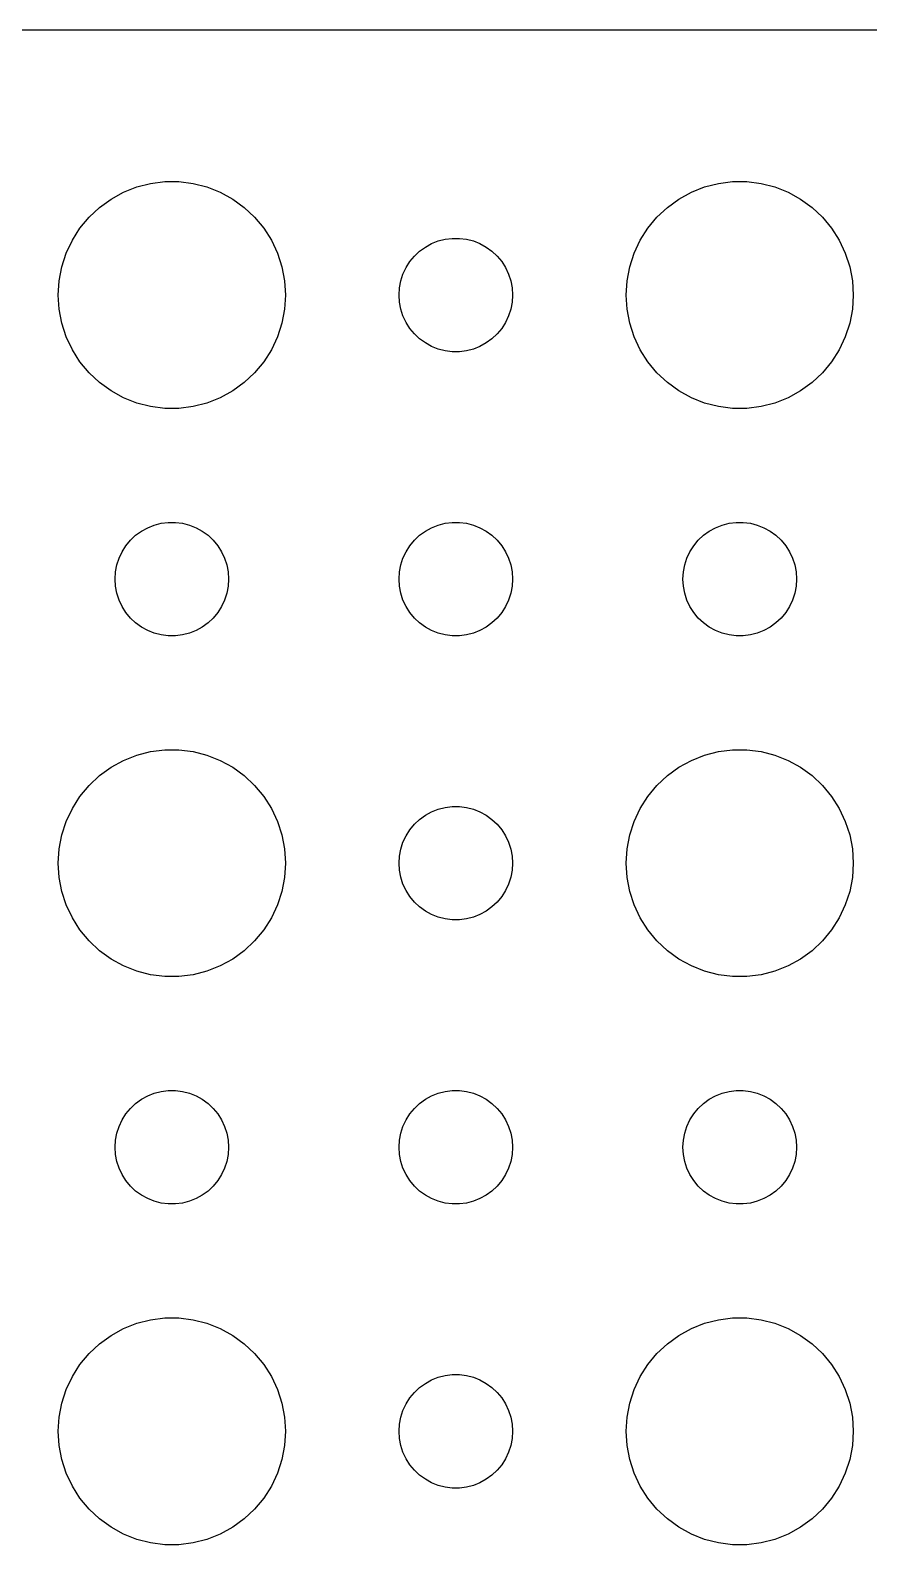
# Model space of a CAD drawing. Header units: metres. Extents: x -37 to 37, y 383 to 793.
# Drawn here: x -3.74 to 18.41, y 585.01 to 624.99 of the extents above; entities that cross this region are included whole.
import ezdxf

# ---------------------------------------------------------------- set-up
doc = ezdxf.new("R2010")
doc.units = ezdxf.units.M

msp = doc.modelspace()

# ---------------------------------------------------------------- linework, layer by layer
for p, q in [((32.3139, 624.99), (-32.3139, 624.99)), ((-0.56213, 620.947), (-0.18837, 620.994)), ((-0.18837, 620.994), (0.18837, 620.994)), ((0.18837, 620.994), (0.56213, 620.947)), ((14.4379, 620.947), (14.8116, 620.994)), ((14.8116, 620.994), (15.1884, 620.994)), ((15.1884, 620.994), (15.5621, 620.947)), ((-1.60747, 620.533), (-1.27733, 620.714)), ((-1.27733, 620.714), (-0.92705, 620.853)), ((-0.92705, 620.853), (-0.56213, 620.947)), ((0.56213, 620.947), (0.92705, 620.853)), ((0.92705, 620.853), (1.27733, 620.714)), ((1.27733, 620.714), (1.60747, 620.533)), ((13.3925, 620.533), (13.7227, 620.714)), ((13.7227, 620.714), (14.0729, 620.853)), ((14.0729, 620.853), (14.4379, 620.947)), ((15.5621, 620.947), (15.927, 620.853)), ((15.927, 620.853), (16.2773, 620.714)), ((16.2773, 620.714), (16.6075, 620.533)), ((-2.1869, 620.054), (-1.91226, 620.312)), ((-1.91226, 620.312), (-1.60747, 620.533)), ((1.60747, 620.533), (1.91226, 620.312)), ((1.91226, 620.312), (2.1869, 620.054)), ((12.8131, 620.054), (13.0877, 620.312)), ((13.0877, 620.312), (13.3925, 620.533)), ((16.6075, 620.533), (16.9123, 620.312)), ((16.9123, 620.312), (17.1869, 620.054)), ((-2.62891, 619.445), (-2.42705, 619.763)), ((-2.42705, 619.763), (-2.1869, 620.054)), ((2.1869, 620.054), (2.42705, 619.763)), ((2.42705, 619.763), (2.62891, 619.445)), ((12.3711, 619.445), (12.5729, 619.763)), ((12.5729, 619.763), (12.8131, 620.054)), ((17.1869, 620.054), (17.427, 619.763)), ((17.427, 619.763), (17.6289, 619.445)), ((-2.78932, 619.104), (-2.62891, 619.445)), ((2.62891, 619.445), (2.78932, 619.104)), ((6.69626, 619.266), (6.86133, 619.357)), ((6.86133, 619.357), (7.03647, 619.427)), ((7.03647, 619.427), (7.21892, 619.473)), ((7.21892, 619.473), (7.40581, 619.497)), ((7.40581, 619.497), (7.59418, 619.497)), ((7.59418, 619.497), (7.78107, 619.473)), ((7.78107, 619.473), (7.96352, 619.427)), ((7.96352, 619.427), (8.13866, 619.357)), ((8.13866, 619.357), (8.30373, 619.266)), ((12.2107, 619.104), (12.3711, 619.445)), ((17.6289, 619.445), (17.7893, 619.104)), ((-2.90575, 618.746), (-2.78932, 619.104)), ((2.78932, 619.104), (2.90575, 618.746)), ((6.28647, 618.882), (6.40654, 619.027)), ((6.40654, 619.027), (6.54385, 619.156)), ((6.54385, 619.156), (6.69626, 619.266)), ((8.30373, 619.266), (8.45613, 619.156)), ((8.45613, 619.156), (8.59344, 619.027)), ((8.59344, 619.027), (8.71352, 618.882)), ((12.0942, 618.746), (12.2107, 619.104)), ((17.7893, 619.104), (17.9057, 618.746)), ((-2.97633, 618.376), (-2.90575, 618.746)), ((2.90575, 618.746), (2.97633, 618.376)), ((6.10533, 618.552), (6.18553, 618.723)), ((6.18553, 618.723), (6.28647, 618.882)), ((8.71352, 618.882), (8.81445, 618.723)), ((8.81445, 618.723), (8.89465, 618.552)), ((12.0237, 618.376), (12.0942, 618.746)), ((17.9057, 618.746), (17.9763, 618.376)), ((-3, 618), (-2.97633, 618.376)), ((2.97633, 618.376), (3, 618)), ((6, 618), (6.01183, 618.188)), ((6.01183, 618.188), (6.04712, 618.373)), ((6.04712, 618.373), (6.10533, 618.552)), ((8.89465, 618.552), (8.95287, 618.373)), ((8.95287, 618.373), (8.98816, 618.188)), ((8.98816, 618.188), (9, 618)), ((12, 618), (12.0237, 618.376)), ((17.9763, 618.376), (18, 618)), ((-2.97633, 617.624), (-3, 618)), ((3, 618), (2.97633, 617.624)), ((6.01183, 617.812), (6, 618)), ((6.04712, 617.627), (6.01183, 617.812)), ((8.98816, 617.812), (8.95287, 617.627)), ((9, 618), (8.98816, 617.812)), ((12.0237, 617.624), (12, 618)), ((18, 618), (17.9763, 617.624)), ((-2.90575, 617.254), (-2.97633, 617.624)), ((2.97633, 617.624), (2.90575, 617.254)), ((6.10533, 617.448), (6.04712, 617.627)), ((6.18553, 617.277), (6.10533, 617.448)), ((8.89465, 617.448), (8.81445, 617.277)), ((8.95287, 617.627), (8.89465, 617.448)), ((12.0942, 617.254), (12.0237, 617.624)), ((17.9763, 617.624), (17.9057, 617.254)), ((-2.78932, 616.896), (-2.90575, 617.254)), ((2.90575, 617.254), (2.78932, 616.896)), ((6.28647, 617.118), (6.18553, 617.277)), ((6.40654, 616.973), (6.28647, 617.118)), ((6.54385, 616.844), (6.40654, 616.973)), ((8.59344, 616.973), (8.45613, 616.844)), ((8.71352, 617.118), (8.59344, 616.973)), ((8.81445, 617.277), (8.71352, 617.118)), ((12.2107, 616.896), (12.0942, 617.254)), ((17.9057, 617.254), (17.7893, 616.896)), ((-2.62891, 616.555), (-2.78932, 616.896)), ((-2.42705, 616.237), (-2.62891, 616.555)), ((2.62891, 616.555), (2.42705, 616.237)), ((2.78932, 616.896), (2.62891, 616.555)), ((6.69626, 616.734), (6.54385, 616.844)), ((6.86133, 616.643), (6.69626, 616.734)), ((7.03647, 616.573), (6.86133, 616.643)), ((7.21892, 616.527), (7.03647, 616.573)), ((7.96352, 616.573), (7.78107, 616.527)), ((8.13866, 616.643), (7.96352, 616.573)), ((8.30373, 616.734), (8.13866, 616.643)), ((8.45613, 616.844), (8.30373, 616.734)), ((12.3711, 616.555), (12.2107, 616.896)), ((12.5729, 616.237), (12.3711, 616.555)), ((17.6289, 616.555), (17.427, 616.237)), ((17.7893, 616.896), (17.6289, 616.555)), ((-2.1869, 615.946), (-2.42705, 616.237)), ((2.42705, 616.237), (2.1869, 615.946)), ((7.40581, 616.503), (7.21892, 616.527)), ((7.59418, 616.503), (7.40581, 616.503)), ((7.78107, 616.527), (7.59418, 616.503)), ((12.8131, 615.946), (12.5729, 616.237)), ((17.427, 616.237), (17.1869, 615.946)), ((-1.91226, 615.688), (-2.1869, 615.946)), ((2.1869, 615.946), (1.91226, 615.688)), ((13.0877, 615.688), (12.8131, 615.946)), ((17.1869, 615.946), (16.9123, 615.688)), ((-1.60747, 615.467), (-1.91226, 615.688)), ((-1.27733, 615.286), (-1.60747, 615.467)), ((1.60747, 615.467), (1.27733, 615.286)), ((1.91226, 615.688), (1.60747, 615.467)), ((13.3925, 615.467), (13.0877, 615.688)), ((13.7227, 615.286), (13.3925, 615.467)), ((16.6075, 615.467), (16.2773, 615.286)), ((16.9123, 615.688), (16.6075, 615.467)), ((-0.92705, 615.147), (-1.27733, 615.286)), ((-0.56213, 615.053), (-0.92705, 615.147)), ((-0.18837, 615.006), (-0.56213, 615.053)), ((0.18837, 615.006), (-0.18837, 615.006)), ((0.56213, 615.053), (0.18837, 615.006)), ((0.92705, 615.147), (0.56213, 615.053)), ((1.27733, 615.286), (0.92705, 615.147)), ((14.0729, 615.147), (13.7227, 615.286)), ((14.4379, 615.053), (14.0729, 615.147)), ((14.8116, 615.006), (14.4379, 615.053)), ((15.1884, 615.006), (14.8116, 615.006)), ((15.5621, 615.053), (15.1884, 615.006)), ((15.927, 615.147), (15.5621, 615.053)), ((16.2773, 615.286), (15.927, 615.147)), ((-0.95613, 611.656), (-0.80373, 611.766)), ((-0.80373, 611.766), (-0.63866, 611.857)), ((-0.63866, 611.857), (-0.46352, 611.927)), ((-0.46352, 611.927), (-0.28107, 611.973)), ((-0.28107, 611.973), (-0.09418, 611.997)), ((-0.09418, 611.997), (0.09418, 611.997)), ((0.09418, 611.997), (0.28107, 611.973)), ((0.28107, 611.973), (0.46352, 611.927)), ((0.46352, 611.927), (0.63866, 611.857)), ((0.63866, 611.857), (0.80373, 611.766)), ((0.80373, 611.766), (0.95613, 611.656)), ((6.54385, 611.656), (6.69626, 611.766)), ((6.69626, 611.766), (6.86133, 611.857)), ((6.86133, 611.857), (7.03647, 611.927)), ((7.03647, 611.927), (7.21892, 611.973)), ((7.21892, 611.973), (7.40581, 611.997)), ((7.40581, 611.997), (7.59418, 611.997)), ((7.59418, 611.997), (7.78107, 611.973)), ((7.78107, 611.973), (7.96352, 611.927)), ((7.96352, 611.927), (8.13866, 611.857)), ((8.13866, 611.857), (8.30373, 611.766)), ((8.30373, 611.766), (8.45613, 611.656)), ((14.0439, 611.656), (14.1963, 611.766)), ((14.1963, 611.766), (14.3613, 611.857)), ((14.3613, 611.857), (14.5365, 611.927)), ((14.5365, 611.927), (14.7189, 611.973)), ((14.7189, 611.973), (14.9058, 611.997)), ((14.9058, 611.997), (15.0942, 611.997)), ((15.0942, 611.997), (15.2811, 611.973)), ((15.2811, 611.973), (15.4635, 611.927)), ((15.4635, 611.927), (15.6387, 611.857)), ((15.6387, 611.857), (15.8037, 611.766)), ((15.8037, 611.766), (15.9561, 611.656)), ((-1.31445, 611.223), (-1.21352, 611.382)), ((-1.21352, 611.382), (-1.09344, 611.527)), ((-1.09344, 611.527), (-0.95613, 611.656)), ((0.95613, 611.656), (1.09344, 611.527)), ((1.09344, 611.527), (1.21352, 611.382)), ((1.21352, 611.382), (1.31445, 611.223)), ((6.18553, 611.223), (6.28647, 611.382)), ((6.28647, 611.382), (6.40654, 611.527)), ((6.40654, 611.527), (6.54385, 611.656)), ((8.45613, 611.656), (8.59344, 611.527)), ((8.59344, 611.527), (8.71352, 611.382)), ((8.71352, 611.382), (8.81445, 611.223)), ((13.6855, 611.223), (13.7865, 611.382)), ((13.7865, 611.382), (13.9065, 611.527)), ((13.9065, 611.527), (14.0439, 611.656)), ((15.9561, 611.656), (16.0934, 611.527)), ((16.0934, 611.527), (16.2135, 611.382)), ((16.2135, 611.382), (16.3145, 611.223)), ((-1.45287, 610.873), (-1.39465, 611.052)), ((-1.39465, 611.052), (-1.31445, 611.223)), ((1.31445, 611.223), (1.39465, 611.052)), ((1.39465, 611.052), (1.45287, 610.873)), ((6.04712, 610.873), (6.10533, 611.052)), ((6.10533, 611.052), (6.18553, 611.223)), ((8.81445, 611.223), (8.89465, 611.052)), ((8.89465, 611.052), (8.95287, 610.873)), ((13.5471, 610.873), (13.6053, 611.052)), ((13.6053, 611.052), (13.6855, 611.223)), ((16.3145, 611.223), (16.3947, 611.052)), ((16.3947, 611.052), (16.4529, 610.873)), ((-1.5, 610.5), (-1.48816, 610.688)), ((-1.48816, 610.688), (-1.45287, 610.873)), ((1.45287, 610.873), (1.48816, 610.688)), ((1.48816, 610.688), (1.5, 610.5)), ((6, 610.5), (6.01183, 610.688)), ((6.01183, 610.688), (6.04712, 610.873)), ((8.95287, 610.873), (8.98816, 610.688)), ((8.98816, 610.688), (9, 610.5)), ((13.5, 610.5), (13.5118, 610.688)), ((13.5118, 610.688), (13.5471, 610.873)), ((16.4529, 610.873), (16.4882, 610.688)), ((16.4882, 610.688), (16.5, 610.5)), ((-1.48816, 610.312), (-1.5, 610.5)), ((-1.45287, 610.127), (-1.48816, 610.312)), ((1.48816, 610.312), (1.45287, 610.127)), ((1.5, 610.5), (1.48816, 610.312)), ((6.01183, 610.312), (6, 610.5)), ((6.04712, 610.127), (6.01183, 610.312)), ((8.98816, 610.312), (8.95287, 610.127)), ((9, 610.5), (8.98816, 610.312)), ((13.5118, 610.312), (13.5, 610.5)), ((13.5471, 610.127), (13.5118, 610.312)), ((16.4882, 610.312), (16.4529, 610.127)), ((16.5, 610.5), (16.4882, 610.312)), ((-1.39465, 609.948), (-1.45287, 610.127)), ((-1.31445, 609.777), (-1.39465, 609.948)), ((-1.21352, 609.618), (-1.31445, 609.777)), ((1.31445, 609.777), (1.21352, 609.618)), ((1.39465, 609.948), (1.31445, 609.777)), ((1.45287, 610.127), (1.39465, 609.948)), ((6.10533, 609.948), (6.04712, 610.127)), ((6.18553, 609.777), (6.10533, 609.948)), ((6.28647, 609.618), (6.18553, 609.777)), ((8.81445, 609.777), (8.71352, 609.618)), ((8.89465, 609.948), (8.81445, 609.777)), ((8.95287, 610.127), (8.89465, 609.948)), ((13.6053, 609.948), (13.5471, 610.127)), ((13.6855, 609.777), (13.6053, 609.948)), ((13.7865, 609.618), (13.6855, 609.777)), ((16.3145, 609.777), (16.2135, 609.618)), ((16.3947, 609.948), (16.3145, 609.777)), ((16.4529, 610.127), (16.3947, 609.948)), ((-1.09344, 609.473), (-1.21352, 609.618)), ((-0.95613, 609.344), (-1.09344, 609.473)), ((1.09344, 609.473), (0.95613, 609.344)), ((1.21352, 609.618), (1.09344, 609.473)), ((6.40654, 609.473), (6.28647, 609.618)), ((6.54385, 609.344), (6.40654, 609.473)), ((8.59344, 609.473), (8.45613, 609.344)), ((8.71352, 609.618), (8.59344, 609.473)), ((13.9065, 609.473), (13.7865, 609.618)), ((14.0439, 609.344), (13.9065, 609.473)), ((16.0934, 609.473), (15.9561, 609.344)), ((16.2135, 609.618), (16.0934, 609.473)), ((-0.80373, 609.234), (-0.95613, 609.344)), ((-0.63866, 609.143), (-0.80373, 609.234)), ((-0.46352, 609.073), (-0.63866, 609.143)), ((-0.28107, 609.027), (-0.46352, 609.073)), ((-0.09418, 609.003), (-0.28107, 609.027)), ((0.09418, 609.003), (-0.09418, 609.003)), ((0.28107, 609.027), (0.09418, 609.003)), ((0.46352, 609.073), (0.28107, 609.027)), ((0.63866, 609.143), (0.46352, 609.073)), ((0.80373, 609.234), (0.63866, 609.143)), ((0.95613, 609.344), (0.80373, 609.234)), ((6.69626, 609.234), (6.54385, 609.344)), ((6.86133, 609.143), (6.69626, 609.234)), ((7.03647, 609.073), (6.86133, 609.143)), ((7.21892, 609.027), (7.03647, 609.073)), ((7.40581, 609.003), (7.21892, 609.027)), ((7.59418, 609.003), (7.40581, 609.003)), ((7.78107, 609.027), (7.59418, 609.003)), ((7.96352, 609.073), (7.78107, 609.027)), ((8.13866, 609.143), (7.96352, 609.073)), ((8.30373, 609.234), (8.13866, 609.143)), ((8.45613, 609.344), (8.30373, 609.234)), ((14.1963, 609.234), (14.0439, 609.344)), ((14.3613, 609.143), (14.1963, 609.234)), ((14.5365, 609.073), (14.3613, 609.143)), ((14.7189, 609.027), (14.5365, 609.073)), ((14.9058, 609.003), (14.7189, 609.027)), ((15.0942, 609.003), (14.9058, 609.003)), ((15.2811, 609.027), (15.0942, 609.003)), ((15.4635, 609.073), (15.2811, 609.027)), ((15.6387, 609.143), (15.4635, 609.073)), ((15.8037, 609.234), (15.6387, 609.143)), ((15.9561, 609.344), (15.8037, 609.234)), ((-1.27733, 605.714), (-0.92705, 605.853)), ((-0.92705, 605.853), (-0.56213, 605.947)), ((-0.56213, 605.947), (-0.18837, 605.994)), ((-0.18837, 605.994), (0.18837, 605.994)), ((0.18837, 605.994), (0.56213, 605.947)), ((0.56213, 605.947), (0.92705, 605.853)), ((0.92705, 605.853), (1.27733, 605.714)), ((13.7227, 605.714), (14.0729, 605.853)), ((14.0729, 605.853), (14.4379, 605.947)), ((14.4379, 605.947), (14.8116, 605.994)), ((14.8116, 605.994), (15.1884, 605.994)), ((15.1884, 605.994), (15.5621, 605.947)), ((15.5621, 605.947), (15.927, 605.853)), ((15.927, 605.853), (16.2773, 605.714)), ((-1.91226, 605.312), (-1.60747, 605.533)), ((-1.60747, 605.533), (-1.27733, 605.714)), ((1.27733, 605.714), (1.60747, 605.533)), ((1.60747, 605.533), (1.91226, 605.312)), ((13.0877, 605.312), (13.3925, 605.533)), ((13.3925, 605.533), (13.7227, 605.714)), ((16.2773, 605.714), (16.6075, 605.533)), ((16.6075, 605.533), (16.9123, 605.312)), ((-2.42705, 604.763), (-2.1869, 605.054)), ((-2.1869, 605.054), (-1.91226, 605.312)), ((1.91226, 605.312), (2.1869, 605.054)), ((2.1869, 605.054), (2.42705, 604.763)), ((12.5729, 604.763), (12.8131, 605.054)), ((12.8131, 605.054), (13.0877, 605.312)), ((16.9123, 605.312), (17.1869, 605.054)), ((17.1869, 605.054), (17.427, 604.763)), ((-2.62891, 604.445), (-2.42705, 604.763)), ((2.42705, 604.763), (2.62891, 604.445)), ((12.3711, 604.445), (12.5729, 604.763)), ((17.427, 604.763), (17.6289, 604.445)), ((-2.78932, 604.104), (-2.62891, 604.445)), ((2.62891, 604.445), (2.78932, 604.104)), ((6.54385, 604.156), (6.69626, 604.266)), ((6.69626, 604.266), (6.86133, 604.357)), ((6.86133, 604.357), (7.03647, 604.427)), ((7.03647, 604.427), (7.21892, 604.473)), ((7.21892, 604.473), (7.40581, 604.497)), ((7.40581, 604.497), (7.59418, 604.497)), ((7.59418, 604.497), (7.78107, 604.473)), ((7.78107, 604.473), (7.96352, 604.427)), ((7.96352, 604.427), (8.13866, 604.357)), ((8.13866, 604.357), (8.30373, 604.266)), ((8.30373, 604.266), (8.45613, 604.156)), ((12.2107, 604.104), (12.3711, 604.445)), ((17.6289, 604.445), (17.7893, 604.104)), ((-2.90575, 603.746), (-2.78932, 604.104)), ((2.78932, 604.104), (2.90575, 603.746)), ((6.18553, 603.723), (6.28647, 603.882)), ((6.28647, 603.882), (6.40654, 604.027)), ((6.40654, 604.027), (6.54385, 604.156)), ((8.45613, 604.156), (8.59344, 604.027)), ((8.59344, 604.027), (8.71352, 603.882)), ((8.71352, 603.882), (8.81445, 603.723)), ((12.0942, 603.746), (12.2107, 604.104)), ((17.7893, 604.104), (17.9057, 603.746)), ((-3, 603), (-2.97633, 603.376)), ((-2.97633, 603.376), (-2.90575, 603.746)), ((2.90575, 603.746), (2.97633, 603.376)), ((2.97633, 603.376), (3, 603)), ((6.01183, 603.188), (6.04712, 603.373)), ((6.04712, 603.373), (6.10533, 603.552)), ((6.10533, 603.552), (6.18553, 603.723)), ((8.81445, 603.723), (8.89465, 603.552)), ((8.89465, 603.552), (8.95287, 603.373)), ((8.95287, 603.373), (8.98816, 603.188)), ((12, 603), (12.0237, 603.376)), ((12.0237, 603.376), (12.0942, 603.746)), ((17.9057, 603.746), (17.9763, 603.376)), ((17.9763, 603.376), (18, 603)), ((-2.97633, 602.624), (-3, 603)), ((3, 603), (2.97633, 602.624)), ((6, 603), (6.01183, 603.188)), ((6.01183, 602.812), (6, 603)), ((8.98816, 603.188), (9, 603)), ((9, 603), (8.98816, 602.812)), ((12.0237, 602.624), (12, 603)), ((18, 603), (17.9763, 602.624)), ((-2.90575, 602.254), (-2.97633, 602.624)), ((2.97633, 602.624), (2.90575, 602.254)), ((6.04712, 602.627), (6.01183, 602.812)), ((6.10533, 602.448), (6.04712, 602.627)), ((8.95287, 602.627), (8.89465, 602.448)), ((8.98816, 602.812), (8.95287, 602.627)), ((12.0942, 602.254), (12.0237, 602.624)), ((17.9763, 602.624), (17.9057, 602.254)), ((-2.78932, 601.896), (-2.90575, 602.254)), ((2.90575, 602.254), (2.78932, 601.896)), ((6.18553, 602.277), (6.10533, 602.448)), ((6.28647, 602.118), (6.18553, 602.277)), ((8.81445, 602.277), (8.71352, 602.118)), ((8.89465, 602.448), (8.81445, 602.277)), ((12.2107, 601.896), (12.0942, 602.254)), ((17.9057, 602.254), (17.7893, 601.896)), ((-2.62891, 601.555), (-2.78932, 601.896)), ((2.78932, 601.896), (2.62891, 601.555)), ((6.40654, 601.973), (6.28647, 602.118)), ((6.54385, 601.844), (6.40654, 601.973)), ((6.69626, 601.734), (6.54385, 601.844)), ((8.45613, 601.844), (8.30373, 601.734)), ((8.59344, 601.973), (8.45613, 601.844)), ((8.71352, 602.118), (8.59344, 601.973)), ((12.3711, 601.555), (12.2107, 601.896)), ((17.7893, 601.896), (17.6289, 601.555)), ((-2.42705, 601.237), (-2.62891, 601.555)), ((2.62891, 601.555), (2.42705, 601.237)), ((6.86133, 601.643), (6.69626, 601.734)), ((7.03647, 601.573), (6.86133, 601.643)), ((7.21892, 601.527), (7.03647, 601.573)), ((7.40581, 601.503), (7.21892, 601.527)), ((7.59418, 601.503), (7.40581, 601.503)), ((7.78107, 601.527), (7.59418, 601.503)), ((7.96352, 601.573), (7.78107, 601.527)), ((8.13866, 601.643), (7.96352, 601.573)), ((8.30373, 601.734), (8.13866, 601.643)), ((12.5729, 601.237), (12.3711, 601.555)), ((17.6289, 601.555), (17.427, 601.237)), ((-2.1869, 600.946), (-2.42705, 601.237)), ((2.42705, 601.237), (2.1869, 600.946)), ((12.8131, 600.946), (12.5729, 601.237)), ((17.427, 601.237), (17.1869, 600.946)), ((-1.91226, 600.688), (-2.1869, 600.946)), ((-1.60747, 600.467), (-1.91226, 600.688)), ((1.91226, 600.688), (1.60747, 600.467)), ((2.1869, 600.946), (1.91226, 600.688)), ((13.0877, 600.688), (12.8131, 600.946)), ((13.3925, 600.467), (13.0877, 600.688)), ((16.9123, 600.688), (16.6075, 600.467)), ((17.1869, 600.946), (16.9123, 600.688)), ((-1.27733, 600.286), (-1.60747, 600.467)), ((-0.92705, 600.147), (-1.27733, 600.286)), ((1.27733, 600.286), (0.92705, 600.147)), ((1.60747, 600.467), (1.27733, 600.286)), ((13.7227, 600.286), (13.3925, 600.467)), ((14.0729, 600.147), (13.7227, 600.286)), ((16.2773, 600.286), (15.927, 600.147)), ((16.6075, 600.467), (16.2773, 600.286)), ((-0.56213, 600.053), (-0.92705, 600.147)), ((-0.18837, 600.006), (-0.56213, 600.053)), ((0.18837, 600.006), (-0.18837, 600.006)), ((0.56213, 600.053), (0.18837, 600.006)), ((0.92705, 600.147), (0.56213, 600.053)), ((14.4379, 600.053), (14.0729, 600.147)), ((14.8116, 600.006), (14.4379, 600.053)), ((15.1884, 600.006), (14.8116, 600.006)), ((15.5621, 600.053), (15.1884, 600.006)), ((15.927, 600.147), (15.5621, 600.053)), ((-0.46352, 596.927), (-0.28107, 596.973)), ((-0.28107, 596.973), (-0.09418, 596.997)), ((-0.09418, 596.997), (0.09418, 596.997)), ((0.09418, 596.997), (0.28107, 596.973)), ((0.28107, 596.973), (0.46352, 596.927)), ((7.03647, 596.927), (7.21892, 596.973)), ((7.21892, 596.973), (7.40581, 596.997)), ((7.40581, 596.997), (7.59418, 596.997)), ((7.59418, 596.997), (7.78107, 596.973)), ((7.78107, 596.973), (7.96352, 596.927)), ((14.5365, 596.927), (14.7189, 596.973)), ((14.7189, 596.973), (14.9058, 596.997)), ((14.9058, 596.997), (15.0942, 596.997)), ((15.0942, 596.997), (15.2811, 596.973)), ((15.2811, 596.973), (15.4635, 596.927)), ((-1.09344, 596.527), (-0.95613, 596.656)), ((-0.95613, 596.656), (-0.80373, 596.766)), ((-0.80373, 596.766), (-0.63866, 596.857)), ((-0.63866, 596.857), (-0.46352, 596.927)), ((0.46352, 596.927), (0.63866, 596.857)), ((0.63866, 596.857), (0.80373, 596.766)), ((0.80373, 596.766), (0.95613, 596.656)), ((0.95613, 596.656), (1.09344, 596.527)), ((6.40654, 596.527), (6.54385, 596.656)), ((6.54385, 596.656), (6.69626, 596.766)), ((6.69626, 596.766), (6.86133, 596.857)), ((6.86133, 596.857), (7.03647, 596.927)), ((7.96352, 596.927), (8.13866, 596.857)), ((8.13866, 596.857), (8.30373, 596.766)), ((8.30373, 596.766), (8.45613, 596.656)), ((8.45613, 596.656), (8.59344, 596.527)), ((13.9065, 596.527), (14.0439, 596.656)), ((14.0439, 596.656), (14.1963, 596.766)), ((14.1963, 596.766), (14.3613, 596.857)), ((14.3613, 596.857), (14.5365, 596.927)), ((15.4635, 596.927), (15.6387, 596.857)), ((15.6387, 596.857), (15.8037, 596.766)), ((15.8037, 596.766), (15.9561, 596.656)), ((15.9561, 596.656), (16.0934, 596.527)), ((-1.39465, 596.052), (-1.31445, 596.223)), ((-1.31445, 596.223), (-1.21352, 596.382)), ((-1.21352, 596.382), (-1.09344, 596.527)), ((1.09344, 596.527), (1.21352, 596.382)), ((1.21352, 596.382), (1.31445, 596.223)), ((1.31445, 596.223), (1.39465, 596.052)), ((6.10533, 596.052), (6.18553, 596.223)), ((6.18553, 596.223), (6.28647, 596.382)), ((6.28647, 596.382), (6.40654, 596.527)), ((8.59344, 596.527), (8.71352, 596.382)), ((8.71352, 596.382), (8.81445, 596.223)), ((8.81445, 596.223), (8.89465, 596.052)), ((13.6053, 596.052), (13.6855, 596.223)), ((13.6855, 596.223), (13.7865, 596.382)), ((13.7865, 596.382), (13.9065, 596.527)), ((16.0934, 596.527), (16.2135, 596.382)), ((16.2135, 596.382), (16.3145, 596.223)), ((16.3145, 596.223), (16.3947, 596.052)), ((-1.48816, 595.688), (-1.45287, 595.873)), ((-1.45287, 595.873), (-1.39465, 596.052)), ((1.39465, 596.052), (1.45287, 595.873)), ((1.45287, 595.873), (1.48816, 595.688)), ((6.01183, 595.688), (6.04712, 595.873)), ((6.04712, 595.873), (6.10533, 596.052)), ((8.89465, 596.052), (8.95287, 595.873)), ((8.95287, 595.873), (8.98816, 595.688)), ((13.5118, 595.688), (13.5471, 595.873)), ((13.5471, 595.873), (13.6053, 596.052)), ((16.3947, 596.052), (16.4529, 595.873)), ((16.4529, 595.873), (16.4882, 595.688)), ((-1.5, 595.5), (-1.48816, 595.688)), ((-1.48816, 595.312), (-1.5, 595.5)), ((1.48816, 595.688), (1.5, 595.5)), ((1.5, 595.5), (1.48816, 595.312)), ((6, 595.5), (6.01183, 595.688)), ((6.01183, 595.312), (6, 595.5)), ((8.98816, 595.688), (9, 595.5)), ((9, 595.5), (8.98816, 595.312)), ((13.5, 595.5), (13.5118, 595.688)), ((13.5118, 595.312), (13.5, 595.5)), ((16.4882, 595.688), (16.5, 595.5)), ((16.5, 595.5), (16.4882, 595.312)), ((-1.45287, 595.127), (-1.48816, 595.312)), ((-1.39465, 594.948), (-1.45287, 595.127)), ((1.45287, 595.127), (1.39465, 594.948)), ((1.48816, 595.312), (1.45287, 595.127)), ((6.04712, 595.127), (6.01183, 595.312)), ((6.10533, 594.948), (6.04712, 595.127)), ((8.95287, 595.127), (8.89465, 594.948)), ((8.98816, 595.312), (8.95287, 595.127)), ((13.5471, 595.127), (13.5118, 595.312)), ((13.6053, 594.948), (13.5471, 595.127)), ((16.4529, 595.127), (16.3947, 594.948)), ((16.4882, 595.312), (16.4529, 595.127)), ((-1.31445, 594.777), (-1.39465, 594.948)), ((-1.21352, 594.618), (-1.31445, 594.777)), ((-1.09344, 594.473), (-1.21352, 594.618)), ((1.21352, 594.618), (1.09344, 594.473)), ((1.31445, 594.777), (1.21352, 594.618)), ((1.39465, 594.948), (1.31445, 594.777)), ((6.18553, 594.777), (6.10533, 594.948)), ((6.28647, 594.618), (6.18553, 594.777)), ((6.40654, 594.473), (6.28647, 594.618)), ((8.71352, 594.618), (8.59344, 594.473)), ((8.81445, 594.777), (8.71352, 594.618)), ((8.89465, 594.948), (8.81445, 594.777)), ((13.6855, 594.777), (13.6053, 594.948)), ((13.7865, 594.618), (13.6855, 594.777)), ((13.9065, 594.473), (13.7865, 594.618)), ((16.2135, 594.618), (16.0934, 594.473)), ((16.3145, 594.777), (16.2135, 594.618)), ((16.3947, 594.948), (16.3145, 594.777)), ((-0.95613, 594.344), (-1.09344, 594.473)), ((-0.80373, 594.234), (-0.95613, 594.344)), ((-0.63866, 594.143), (-0.80373, 594.234)), ((0.80373, 594.234), (0.63866, 594.143)), ((0.95613, 594.344), (0.80373, 594.234)), ((1.09344, 594.473), (0.95613, 594.344)), ((6.54385, 594.344), (6.40654, 594.473)), ((6.69626, 594.234), (6.54385, 594.344)), ((6.86133, 594.143), (6.69626, 594.234)), ((8.30373, 594.234), (8.13866, 594.143)), ((8.45613, 594.344), (8.30373, 594.234)), ((8.59344, 594.473), (8.45613, 594.344)), ((14.0439, 594.344), (13.9065, 594.473)), ((14.1963, 594.234), (14.0439, 594.344)), ((14.3613, 594.143), (14.1963, 594.234)), ((15.8037, 594.234), (15.6387, 594.143)), ((15.9561, 594.344), (15.8037, 594.234)), ((16.0934, 594.473), (15.9561, 594.344)), ((-0.46352, 594.073), (-0.63866, 594.143)), ((-0.28107, 594.027), (-0.46352, 594.073)), ((-0.09418, 594.003), (-0.28107, 594.027)), ((0.09418, 594.003), (-0.09418, 594.003)), ((0.28107, 594.027), (0.09418, 594.003)), ((0.46352, 594.073), (0.28107, 594.027)), ((0.63866, 594.143), (0.46352, 594.073)), ((7.03647, 594.073), (6.86133, 594.143)), ((7.21892, 594.027), (7.03647, 594.073)), ((7.40581, 594.003), (7.21892, 594.027)), ((7.59418, 594.003), (7.40581, 594.003)), ((7.78107, 594.027), (7.59418, 594.003)), ((7.96352, 594.073), (7.78107, 594.027)), ((8.13866, 594.143), (7.96352, 594.073)), ((14.5365, 594.073), (14.3613, 594.143)), ((14.7189, 594.027), (14.5365, 594.073)), ((14.9058, 594.003), (14.7189, 594.027)), ((15.0942, 594.003), (14.9058, 594.003)), ((15.2811, 594.027), (15.0942, 594.003)), ((15.4635, 594.073), (15.2811, 594.027)), ((15.6387, 594.143), (15.4635, 594.073)), ((-0.56213, 590.947), (-0.18837, 590.994)), ((-0.18837, 590.994), (0.18837, 590.994)), ((0.18837, 590.994), (0.56213, 590.947)), ((14.4379, 590.947), (14.8116, 590.994)), ((14.8116, 590.994), (15.1884, 590.994)), ((15.1884, 590.994), (15.5621, 590.947)), ((-1.60747, 590.533), (-1.27733, 590.714)), ((-1.27733, 590.714), (-0.92705, 590.853)), ((-0.92705, 590.853), (-0.56213, 590.947)), ((0.56213, 590.947), (0.92705, 590.853)), ((0.92705, 590.853), (1.27733, 590.714)), ((1.27733, 590.714), (1.60747, 590.533)), ((13.3925, 590.533), (13.7227, 590.714)), ((13.7227, 590.714), (14.0729, 590.853)), ((14.0729, 590.853), (14.4379, 590.947)), ((15.5621, 590.947), (15.927, 590.853)), ((15.927, 590.853), (16.2773, 590.714)), ((16.2773, 590.714), (16.6075, 590.533)), ((-2.1869, 590.054), (-1.91226, 590.312)), ((-1.91226, 590.312), (-1.60747, 590.533)), ((1.60747, 590.533), (1.91226, 590.312)), ((1.91226, 590.312), (2.1869, 590.054)), ((12.8131, 590.054), (13.0877, 590.312)), ((13.0877, 590.312), (13.3925, 590.533)), ((16.6075, 590.533), (16.9123, 590.312)), ((16.9123, 590.312), (17.1869, 590.054)), ((-2.42705, 589.763), (-2.1869, 590.054)), ((2.1869, 590.054), (2.42705, 589.763)), ((12.5729, 589.763), (12.8131, 590.054)), ((17.1869, 590.054), (17.427, 589.763)), ((-2.78932, 589.104), (-2.62891, 589.445)), ((-2.62891, 589.445), (-2.42705, 589.763)), ((2.42705, 589.763), (2.62891, 589.445)), ((2.62891, 589.445), (2.78932, 589.104)), ((6.86133, 589.357), (7.03647, 589.427)), ((7.03647, 589.427), (7.21892, 589.473)), ((7.21892, 589.473), (7.40581, 589.497)), ((7.40581, 589.497), (7.59418, 589.497)), ((7.59418, 589.497), (7.78107, 589.473)), ((7.78107, 589.473), (7.96352, 589.427)), ((7.96352, 589.427), (8.13866, 589.357)), ((12.2107, 589.104), (12.3711, 589.445)), ((12.3711, 589.445), (12.5729, 589.763)), ((17.427, 589.763), (17.6289, 589.445)), ((17.6289, 589.445), (17.7893, 589.104)), ((-2.90575, 588.746), (-2.78932, 589.104)), ((2.78932, 589.104), (2.90575, 588.746)), ((6.28647, 588.882), (6.40654, 589.027)), ((6.40654, 589.027), (6.54385, 589.156)), ((6.54385, 589.156), (6.69626, 589.266)), ((6.69626, 589.266), (6.86133, 589.357)), ((8.13866, 589.357), (8.30373, 589.266)), ((8.30373, 589.266), (8.45613, 589.156)), ((8.45613, 589.156), (8.59344, 589.027)), ((8.59344, 589.027), (8.71352, 588.882)), ((12.0942, 588.746), (12.2107, 589.104)), ((17.7893, 589.104), (17.9057, 588.746)), ((-2.97633, 588.376), (-2.90575, 588.746)), ((2.90575, 588.746), (2.97633, 588.376)), ((6.10533, 588.552), (6.18553, 588.723)), ((6.18553, 588.723), (6.28647, 588.882)), ((8.71352, 588.882), (8.81445, 588.723)), ((8.81445, 588.723), (8.89465, 588.552)), ((12.0237, 588.376), (12.0942, 588.746)), ((17.9057, 588.746), (17.9763, 588.376)), ((-3, 588), (-2.97633, 588.376)), ((2.97633, 588.376), (3, 588)), ((6, 588), (6.01183, 588.188)), ((6.01183, 588.188), (6.04712, 588.373)), ((6.04712, 588.373), (6.10533, 588.552)), ((8.89465, 588.552), (8.95287, 588.373)), ((8.95287, 588.373), (8.98816, 588.188)), ((8.98816, 588.188), (9, 588)), ((12, 588), (12.0237, 588.376)), ((17.9763, 588.376), (18, 588)), ((-2.97633, 587.624), (-3, 588)), ((3, 588), (2.97633, 587.624)), ((6.01183, 587.812), (6, 588)), ((6.04712, 587.627), (6.01183, 587.812)), ((8.98816, 587.812), (8.95287, 587.627)), ((9, 588), (8.98816, 587.812)), ((12.0237, 587.624), (12, 588)), ((18, 588), (17.9763, 587.624)), ((-2.90575, 587.254), (-2.97633, 587.624)), ((2.97633, 587.624), (2.90575, 587.254)), ((6.10533, 587.448), (6.04712, 587.627)), ((6.18553, 587.277), (6.10533, 587.448)), ((8.89465, 587.448), (8.81445, 587.277)), ((8.95287, 587.627), (8.89465, 587.448)), ((12.0942, 587.254), (12.0237, 587.624)), ((17.9763, 587.624), (17.9057, 587.254)), ((-2.78932, 586.896), (-2.90575, 587.254)), ((2.90575, 587.254), (2.78932, 586.896)), ((6.28647, 587.118), (6.18553, 587.277)), ((6.40654, 586.973), (6.28647, 587.118)), ((6.54385, 586.844), (6.40654, 586.973)), ((8.59344, 586.973), (8.45613, 586.844)), ((8.71352, 587.118), (8.59344, 586.973)), ((8.81445, 587.277), (8.71352, 587.118)), ((12.2107, 586.896), (12.0942, 587.254)), ((17.9057, 587.254), (17.7893, 586.896)), ((-2.62891, 586.555), (-2.78932, 586.896)), ((2.78932, 586.896), (2.62891, 586.555)), ((6.69626, 586.734), (6.54385, 586.844)), ((6.86133, 586.643), (6.69626, 586.734)), ((7.03647, 586.573), (6.86133, 586.643)), ((7.21892, 586.527), (7.03647, 586.573)), ((7.96352, 586.573), (7.78107, 586.527)), ((8.13866, 586.643), (7.96352, 586.573)), ((8.30373, 586.734), (8.13866, 586.643)), ((8.45613, 586.844), (8.30373, 586.734)), ((12.3711, 586.555), (12.2107, 586.896)), ((17.7893, 586.896), (17.6289, 586.555)), ((-2.42705, 586.237), (-2.62891, 586.555)), ((-2.1869, 585.946), (-2.42705, 586.237)), ((2.42705, 586.237), (2.1869, 585.946)), ((2.62891, 586.555), (2.42705, 586.237)), ((7.40581, 586.503), (7.21892, 586.527)), ((7.59418, 586.503), (7.40581, 586.503)), ((7.78107, 586.527), (7.59418, 586.503)), ((12.5729, 586.237), (12.3711, 586.555)), ((12.8131, 585.946), (12.5729, 586.237)), ((17.427, 586.237), (17.1869, 585.946)), ((17.6289, 586.555), (17.427, 586.237)), ((-1.91226, 585.688), (-2.1869, 585.946)), ((2.1869, 585.946), (1.91226, 585.688)), ((13.0877, 585.688), (12.8131, 585.946)), ((17.1869, 585.946), (16.9123, 585.688)), ((-1.60747, 585.467), (-1.91226, 585.688)), ((-1.27733, 585.286), (-1.60747, 585.467)), ((1.60747, 585.467), (1.27733, 585.286)), ((1.91226, 585.688), (1.60747, 585.467)), ((13.3925, 585.467), (13.0877, 585.688)), ((13.7227, 585.286), (13.3925, 585.467)), ((16.6075, 585.467), (16.2773, 585.286)), ((16.9123, 585.688), (16.6075, 585.467)), ((-0.92705, 585.147), (-1.27733, 585.286)), ((-0.56213, 585.053), (-0.92705, 585.147)), ((-0.18837, 585.006), (-0.56213, 585.053)), ((0.18837, 585.006), (-0.18837, 585.006)), ((0.56213, 585.053), (0.18837, 585.006)), ((0.92705, 585.147), (0.56213, 585.053)), ((1.27733, 585.286), (0.92705, 585.147)), ((14.0729, 585.147), (13.7227, 585.286)), ((14.4379, 585.053), (14.0729, 585.147)), ((14.8116, 585.006), (14.4379, 585.053)), ((15.1884, 585.006), (14.8116, 585.006)), ((15.5621, 585.053), (15.1884, 585.006)), ((15.927, 585.147), (15.5621, 585.053)), ((16.2773, 585.286), (15.927, 585.147))]:
    msp.add_line(p, q)

doc.saveas('drawing.dxf')
